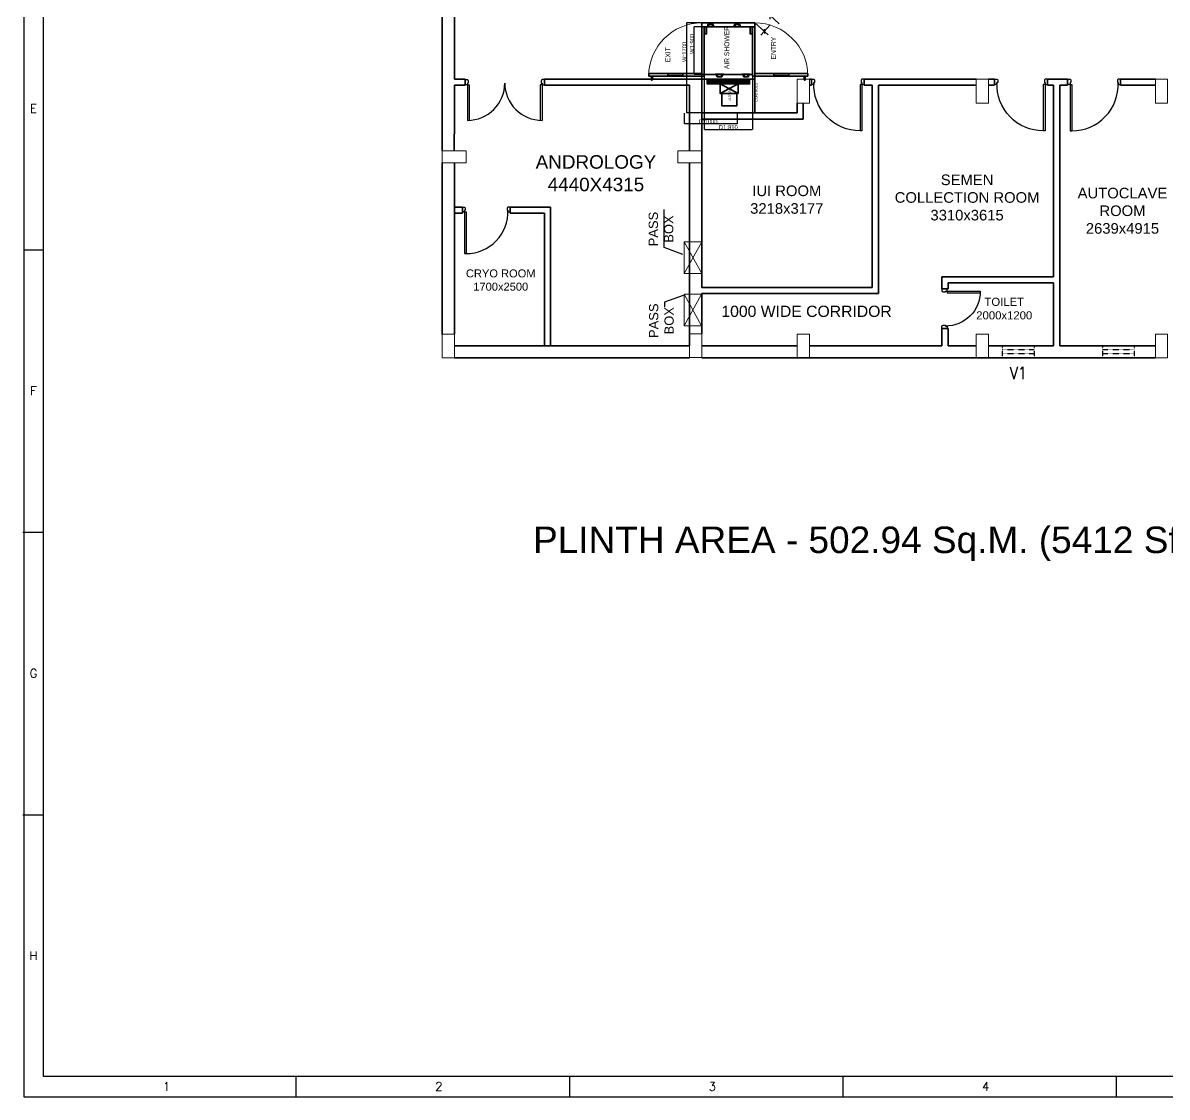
# Model space of a CAD drawing. Extents: x 2733443 to 3206532, y -1516114 to -1264405.
# Drawn here: x 3069150 to 3090752, y -1336970 to -1316697 of the extents above; entities that cross this region are included whole.
import ezdxf
from ezdxf.enums import TextEntityAlignment as Align

# ---------------------------------------------------------------- set-up
doc = ezdxf.new("R2010")
doc.units = 0
doc.header["$MEASUREMENT"] = 0
doc.linetypes.add('1', pattern=[0, 0, 0])
doc.linetypes.add('HIDDEN', pattern=[0.375, 0.25, -0.125])
doc.layers.get('0').update_dxf_attribs({"color": 250, "linetype": '1'})
for name, color, linetype, lineweight in [('AIR SHOWER', 7, 'Continuous', 35), ('Column', 162, 'Continuous', 13), ('WALL', 7, '1', 35), ('WIN', 151, 'Continuous', 9)]:
    doc.layers.add(name, color=color, linetype=linetype, lineweight=lineweight)
for name, color, linetype in [('DOOR', 40, 'Continuous'), ('TEXT', 5, '1'), ('TITLE', 7, 'Continuous'), ('V1', 7, 'Continuous')]:
    doc.layers.add(name, color=color, linetype=linetype)
doc.styles.add('ARIAL', font='arial.ttf')
doc.styles.add('ROMANS', font='romans.shx')
doc.dimstyles.new('BIGDFD', dxfattribs={"dimtxt": 8, "dimasz": 4, "dimexe": 1, "dimexo": 2, "dimtad": 1, "dimlfac": 10, "dimtxsty": 'Standard', "dimcen": 2.5, "dimclrd": 5, "dimclre": 3, "dimclrt": 1, "dimadec": 0, "dimazin": 0, "dimtfac": 1, "dimtmove": 0, "dimatfit": 3, "dimfxl": 1, "dimarcsym": 0})
doc.dimstyles.new('BIGDFD$0', dxfattribs={"dimtxt": 8, "dimasz": 4, "dimexe": 1, "dimexo": 2, "dimtad": 1, "dimlfac": 10, "dimtxsty": 'Standard', "dimcen": 2.5, "dimclrd": 5, "dimclre": 3, "dimclrt": 1, "dimadec": 0, "dimazin": 0, "dimtfac": 1, "dimtmove": 0, "dimatfit": 3, "dimfxl": 1, "dimarcsym": 0})
doc.dimstyles.new('MM', dxfattribs={"dimscale": 0, "dimtxt": 230, "dimasz": 60, "dimexe": 100, "dimexo": 0.0625, "dimgap": 25, "dimtad": 0, "dimdec": 0, "dimzin": 0, "dimdsep": 46, "dimtxsty": 'ROMANS', "dimblk": 'OBLIQUE', "dimcen": 0.09, "dimdle": 100, "dimclrd": 5, "dimclre": 5, "dimclrt": 6, "dimadec": 0, "dimazin": 0, "dimtfac": 1, "dimtdec": 0, "dimtofl": 0, "dimtmove": 1, "dimatfit": 3, "dimfxl": 1, "dimfrac": 2, "dimtolj": 1, "dimtzin": 0, "dimarcsym": 0})
doc.dimstyles.new('TEXT', dxfattribs={"dimscale": 0, "dimtxt": 500, "dimasz": 100, "dimexe": 75, "dimexo": 100, "dimgap": 50, "dimtad": 0, "dimdec": 0, "dimzin": 0, "dimdsep": 46, "dimtxsty": 'ARIAL', "dimblk": 'OBLIQUE', "dimcen": 0.09, "dimdle": 100, "dimclrd": 256, "dimclre": 256, "dimclrt": 6, "dimadec": 0, "dimazin": 0, "dimtfac": 1, "dimtdec": 0, "dimtofl": 0, "dimtmove": 2, "dimatfit": 3, "dimfxl": 1, "dimfrac": 2, "dimtolj": 1, "dimtzin": 0, "dimarcsym": 0})

# ---------------------------------------------------------------- blocks, each defined once
blk = doc.blocks.new('A$C19B8274B')
at = {"layer": 'DOOR'}
for p, q in [((-45, 925), (-80, 925)), ((-80, 50), (-80, 925)), ((-45, 50), (-45, 925)), ((-45, 50), (-80, 50)), ((-955, -50), (-955, -47.5)), ((-940, -35), (-942.5, -35)), ((-60, -35), (-57.5, -35)), ((-45, -50), (-45, -47.5))]:
    blk.add_line(p, q, dxfattribs=at)
for points in [[(-940, 15), (-955, 15), (-955, 50), (-1000, 50), (-1000, -50), (-955, -50)], [(-940, -35), (-940, 15)], [(-60, 15), (-45, 15), (-45, 50), (0, 50), (0, -50), (-45, -50)], [(-60, -35), (-60, 15)]]:
    blk.add_lwpolyline(points, dxfattribs=at)
at = {"layer": 'DOOR', "color": 145}
blk.add_arc((-80, 50), 875, 90, 182.29244, dxfattribs=at)
at = {"layer": 'DOOR'}
for centre, start, end in [((-955, -35), 270, 0), ((-45, -35), 180, 270)]:
    blk.add_arc(centre, 12.5, start, end, dxfattribs=at)
blk = doc.blocks.new('A$C1BA14061')
at = {"layer": 'TITLE', "color": 7}
for p, q in [((0, -140464), (0, 0)), ((203982, -140464), (0, -140464))]:
    blk.add_line(p, q, dxfattribs=at)
at = {"layer": 'TITLE'}
for p, q in [((1204, -139174), (1204, -1290)), ((202692, -139174), (1204, -139174))]:
    blk.add_line(p, q, dxfattribs=at)
at = {"layer": 'TITLE', "color": 0}
for p, q in [((0, -87790), (1204, -87790)), ((-86, -105348), (1204, -105348)), ((-86, -122906), (1204, -122906)), ((16920, -140464), (16920, -139174)), ((33925, -140464), (33925, -139174)), ((50931, -140464), (50931, -139174)), ((67937, -140464), (67937, -139174))]:
    blk.add_line(p, q, dxfattribs=at)
at = {"layer": 'TITLE', "color": 0, "style": 'ROMANS', "width": 1}
for s, p in [('E', (573, -78997)), ('F', (573, -96555)), ('G', (573, -114113)), ('H', (573, -131671)), ('1', (8852, -139799)), ('2', (25785, -139799)), ('3', (42791, -139799)), ('4', (59796, -139799))]:
    blk.add_text(s, height=535, dxfattribs=at).set_placement(p, align=Align.MIDDLE)
blk = doc.blocks.new('_Oblique')
at = {"color": 0, "linetype": 'ByBlock', "lineweight": -2}
blk.add_line((-0.5, -0.5), (0.5, 0.5), dxfattribs=at)
blk = doc.blocks.new('750')
at = {"layer": 'DOOR'}
for p, q in [((-50, 705), (-47.5, 705)), ((-35, 690), (-35, 692.5)), ((-50, 45), (-47.5, 45)), ((-35, 60), (-35, 57.5)), ((50, 45), (50, 80)), ((50, 80), (675, 80)), ((50, 45), (675, 45)), ((675, 45), (675, 80))]:
    blk.add_line(p, q, dxfattribs=at)
for points in [[(15, 690), (15, 705), (50, 705), (50, 750), (-50, 750), (-50, 705)], [(-35, 690), (15, 690)], [(15, 60), (15, 45), (50, 45), (50, 0), (-50, 0), (-50, 45)], [(-35, 60), (15, 60)]]:
    blk.add_lwpolyline(points, dxfattribs=at)
for centre, start, end in [((-35, 705), 180, 270), ((-35, 45), 90, 180)]:
    blk.add_arc(centre, 12.5, start, end, dxfattribs=at)
at = {"layer": 'DOOR', "color": 145}
blk.add_arc((15, 45), 660, 0, 90, dxfattribs=at)
blk = doc.blocks.new('*D24')
at = {"layer": 'AIR SHOWER', "color": 3, "lineweight": -2, "transparency": 16777216}
for p, q in [((3082011, -1316769), (3081822, -1316769)), ((3082011, -1317669), (3081822, -1317669))]:
    blk.add_line(p, q, dxfattribs=at)
at = {"layer": 'AIR SHOWER', "color": 5, "lineweight": -2, "transparency": 16777216}
blk.add_line((3081823, -1317665), (3081823, -1316773), dxfattribs=at)
at = {"layer": 'AIR SHOWER', "color": 5, "transparency": 16777216}
for points in [[(3081823, -1316773), (3081824, -1316773), (3081823, -1316769)], [(3081823, -1317665), (3081824, -1317665), (3081823, -1317669)]]:
    blk.add_solid(points, dxfattribs=at)
at = {"layer": 'Defpoints', "color": 0, "transparency": 16777216}
for p in [(3081823, -1316769), (3082013, -1316769), (3082013, -1317669)]:
    blk.add_point(p, dxfattribs=at)
at = {"layer": 'AIR SHOWER', "color": 1, "transparency": 16777216, "insert": (3081783, -1317093), "char_height": 80, "attachment_point": 5, "rotation": 90}
blk.add_mtext('W1:900', dxfattribs=at)
blk = doc.blocks.new('*D25')
at = {"layer": 'AIR SHOWER', "color": 3, "lineweight": -2, "transparency": 16777216}
for p, q in [((3081966, -1316697), (3081678, -1316697)), ((3081966, -1318397), (3081678, -1318397))]:
    blk.add_line(p, q, dxfattribs=at)
at = {"layer": 'AIR SHOWER', "color": 5, "lineweight": -2, "transparency": 16777216}
blk.add_line((3081679, -1316701), (3081679, -1318393), dxfattribs=at)
at = {"layer": 'AIR SHOWER', "color": 5, "transparency": 16777216}
for points in [[(3081678, -1316701), (3081680, -1316701), (3081679, -1316697)], [(3081678, -1318393), (3081680, -1318393), (3081679, -1318397)]]:
    blk.add_solid(points, dxfattribs=at)
at = {"layer": 'Defpoints', "color": 0, "transparency": 16777216}
for p in [(3081968, -1316697), (3081679, -1318397), (3081968, -1318397)]:
    blk.add_point(p, dxfattribs=at)
at = {"layer": 'AIR SHOWER', "color": 1, "transparency": 16777216, "insert": (3081639, -1317244), "char_height": 80, "attachment_point": 5, "rotation": 90}
blk.add_mtext('W:1700', dxfattribs=at)
blk = doc.blocks.new('nolllw new')
for p, q in [((-139, 14), (-138, 15)), ((-124, 16), (-137, 16)), ((-123, 15), (-107, -15)), ((-113, 14), (-3, 14)), ((8, 15), (-8, -15)), ((9, 16), (22, 16)), ((23, 14), (23, 16)), ((23, 14), (23, 15)), ((-100, -16), (-106, -16)), ((-15, -16), (-9, -16))]:
    blk.add_line(p, q)
at = {"color": 19}
for p, q in [((-124, 16), (-58, 16)), ((9, 16), (-58, 16)), ((-100, -34), (-15, -34))]:
    blk.add_line(p, q, dxfattribs=at)
at = {"color": 1}
for p, q in [((-75, 15), (-75, 11)), ((-41, 15), (-41, 11)), ((-100, -27), (-100, -34)), ((-15, -27), (-15, -34))]:
    blk.add_line(p, q, dxfattribs=at)
at = {"color": 3}
for p, q in [((-113, -5), (-113, -13)), ((-110, -16), (-110, -16)), ((-109, -17), (-101, -34)), ((-100, -34), (-100, -34)), ((-15, -34), (-15, -34)), ((-7, -17), (-14, -34)), ((-6, -16), (-5, -16)), ((-2, -5), (-2, -13))]:
    blk.add_line(p, q, dxfattribs=at)
for centre, radius, start, end in [((-137, 15), 1, 90, 159.381), ((-124, 15), 1, 27.8597, 90), ((9, 15), 1, 90, 152.1403), ((22, 15), 1, 20.619, 90), ((-106, -15), 1, 207.8597, 270), ((-100, -15), 1, 270, 343.3261), ((-61, -27), 40.2, 161.5212, 163.3261), ((-54, -27), 40.2, 16.6739, 18.4788), ((-15, -15), 1, 196.6739, 270), ((-9, -15), 1, 270, 332.1403)]:
    blk.add_arc(centre, radius, start, end)
at = {"color": 1}
for centre, radius, start, end in [((-61, -27), 39.2, 111.5891, 180), ((-74, 15), 0.396, 106.6984, 167.5275), ((-76, 11), 1, 291.5891, 0), ((-41, 15), 0.396, 12.4725, 73.3016), ((-40, 11), 1, 180, 248.4109), ((-54, -27), 39.2, 0, 68.4109)]:
    blk.add_arc(centre, radius, start, end, dxfattribs=at)
at = {"color": 3}
for centre, radius, start, end in [((-110, -13), 3, 180, 270), ((-110, -17), 1, 24.7129, 90), ((-100, -34), 0.5, 204.7129, 270), ((-15, -34), 0.5, 270, 335.2871), ((-6, -17), 1, 90, 155.2871), ((-5, -13), 3, 270, 0)]:
    blk.add_arc(centre, radius, start, end, dxfattribs=at)
blk = doc.blocks.new('*D26')
at = {"layer": 'AIR SHOWER', "color": 3, "lineweight": -2, "transparency": 16777216}
for p, q in [((3081636, -1318399), (3081636, -1318603)), ((3082636, -1318399), (3082636, -1318603))]:
    blk.add_line(p, q, dxfattribs=at)
at = {"layer": 'AIR SHOWER', "color": 5, "lineweight": -2, "transparency": 16777216}
blk.add_line((3082632, -1318602), (3081640, -1318602), dxfattribs=at)
at = {"layer": 'AIR SHOWER', "color": 5, "transparency": 16777216}
for points in [[(3081640, -1318601), (3081640, -1318603), (3081636, -1318602)], [(3082632, -1318601), (3082632, -1318603), (3082636, -1318602)]]:
    blk.add_solid(points, dxfattribs=at)
at = {"layer": 'Defpoints', "color": 0, "transparency": 16777216}
for p in [(3081636, -1318397), (3082636, -1318397), (3081636, -1318602)]:
    blk.add_point(p, dxfattribs=at)
at = {"layer": 'AIR SHOWER', "color": 1, "lineweight": 0, "transparency": 16777216, "insert": (3082086, -1318561), "char_height": 80, "width": 377.22, "attachment_point": 5}
blk.add_mtext('D:1000', dxfattribs=at)
blk = doc.blocks.new('*D27')
at = {"layer": 'AIR SHOWER', "color": 3, "lineweight": -2, "transparency": 16777216}
for p, q in [((3082013, -1317671), (3082013, -1318708)), ((3082923, -1317671), (3082923, -1318708))]:
    blk.add_line(p, q, dxfattribs=at)
at = {"layer": 'AIR SHOWER', "color": 5, "lineweight": -2, "transparency": 16777216}
blk.add_line((3082017, -1318707), (3082919, -1318707), dxfattribs=at)
at = {"layer": 'AIR SHOWER', "color": 5, "transparency": 16777216}
for points in [[(3082017, -1318706), (3082017, -1318707), (3082013, -1318707)], [(3082919, -1318706), (3082919, -1318707), (3082923, -1318707)]]:
    blk.add_solid(points, dxfattribs=at)
at = {"layer": 'Defpoints', "color": 0, "transparency": 16777216}
for p in [(3082013, -1317669), (3082923, -1317669), (3082923, -1318707)]:
    blk.add_point(p, dxfattribs=at)
at = {"layer": 'AIR SHOWER', "color": 1, "lineweight": 0, "transparency": 16777216, "insert": (3082468, -1318666), "char_height": 80, "attachment_point": 5}
blk.add_mtext('D1:910', dxfattribs=at)
blk = doc.blocks.new('ddoor')
at = {"layer": 'DOOR', "lineweight": 25}
for p, q in [((50, 0), (-50, 0)), ((-50, 0), (-50, -45)), ((50, -45), (50, 0)), ((-50, -45), (-47, -45)), ((-35, -60), (-35, -57)), ((-35, -60), (15, -60)), ((15, -60), (15, -45)), ((15, -45), (50, -45)), ((50, -45), (720, -45)), ((50, -45), (50, -80)), ((50, -80), (720, -80)), ((-50, -1500), (-50, -1455)), ((-50, -1455), (-47, -1455)), ((50, -1500), (-50, -1500)), ((50, -1500), (-50, -1500)), ((-35, -1440), (-35, -1442)), ((-35, -1440), (15, -1440)), ((15, -1440), (15, -1455)), ((15, -1455), (50, -1455)), ((50, -1420), (720, -1420)), ((50, -1455), (50, -1420)), ((50, -1455), (720, -1455)), ((50, -1455), (50, -1500))]:
    blk.add_line(p, q, dxfattribs=at)
for centre, start, end in [((-35, -45), 180, 270), ((-35, -1455), 90, 180)]:
    blk.add_arc(centre, 12.5, start, end, dxfattribs=at)
at = {"layer": 'DOOR', "color": 146, "lineweight": 25, "true_color": 0x105689}
for centre, start, end in [((15, -45), 270, 0), ((15, -1455), 0, 90)]:
    blk.add_arc(centre, 705, start, end, dxfattribs=at)
blk = doc.blocks.new('*D29')
at = {"layer": 'Defpoints', "color": 0, "transparency": 16777216}
for p in [(3083734, -1315828), (3083914, -1315987), (3082968, -1316697)]:
    blk.add_point(p, dxfattribs=at)
at = {"layer": 'TEXT', "color": 5, "lineweight": -2, "transparency": 16777216}
for p, q in [((3083734, -1315828), (3083989, -1316053)), ((3083980, -1315912), (3083805, -1316111)), ((3082968, -1316697), (3083223, -1316922)), ((3083082, -1316931), (3083257, -1316732))]:
    blk.add_line(p, q, dxfattribs=at)
at = {"layer": 'TEXT', "color": 5, "lineweight": -2, "transparency": 16777216, "xscale": 60, "yscale": 60, "zscale": 60}
for p, rotation in [((3083914, -1315987), 48.59412736177703), ((3083148, -1316856), 228.594127361777)]:
    blk.add_blockref('_Oblique', p, dxfattribs=dict(at, rotation=rotation))
at = {"layer": 'TEXT', "color": 6, "transparency": 16777216, "insert": (3083531, -1316422), "char_height": 230, "attachment_point": 5, "rotation": 48.5941, "style": 'ROMANS'}
blk.add_mtext('\\A1;1158', dxfattribs=at)

msp = doc.modelspace()

# ---------------------------------------------------------------- hatches: boundary and pattern name
at = {"layer": 'AIR SHOWER'}
h = msp.add_hatch(dxfattribs=at)
h.set_pattern_fill('ANSI37', color=256, scale=2.4, angle=630, style=0)
h.set_pattern_definition([(135, (3032263.706, -1683564.0875), (-5.38815367, -5.38815367), []), (225, (3032263.706, -1683564.0875), (5.38815367, -5.38815367), [])])
h.paths.add_polyline_path([(3082868.7212, -1317759.3945), (3082868.7212, -1317847.8086), (3082071.8472, -1317847.8086), (3082071.8472, -1317759.3945)])
h = msp.add_hatch(dxfattribs=at)
h.set_pattern_fill('ANSI37', color=256, scale=2.4, angle=630, style=0)
h.set_pattern_definition([(135, (3048103.638, -1845443.608), (-5.38815367, -5.38815367), []), (225, (3048103.638, -1845443.608), (5.38815367, -5.38815367), [])])
h.paths.add_polyline_path([(3082074.5877, -1317847.8086), (3082074.5877, -1317759.3945), (3082146.831, -1317759.3945), (3082146.831, -1317847.8086)])

# ---------------------------------------------------------------- linework, layer by layer
msp.add_line((3081967.5087, -1316697.0439), (3082067.5087, -1316697.0439))
for p, q in [((3082967.5087, -1316697.0439), (3081967.5087, -1316697.0439)), ((3081967.5087, -1318397.0439), (3081967.5087, -1316697.0439)), ((3082967.5087, -1316697.0439), (3081967.5087, -1316697.0439)), ((3081967.5087, -1316769.3945), (3082012.5087, -1316769.3945)), ((3082012.5087, -1316769.3945), (3082922.5087, -1316769.3945)), ((3082012.5087, -1317669.3945), (3082012.5087, -1316769.3945)), ((3082012.5087, -1316769.3945), (3082922.5087, -1316769.3945)), ((3082012.5087, -1317699.3945), (3082012.5087, -1316769.3945)), ((3082967.5087, -1316769.3945), (3082922.5087, -1316769.3945)), ((3082922.5087, -1317699.3945), (3082922.5087, -1316769.3945)), ((3082967.5087, -1318397.0439), (3082967.5087, -1316697.0439)), ((3081967.5087, -1317654.3945), (3080965.158, -1317654.3945)), ((3080965.158, -1317699.3945), (3080965.158, -1317654.3945)), ((3080965.158, -1317699.3945), (3082012.5087, -1317699.3945)), ((3081015.658, -1317769.8945), (3081015.658, -1317699.3945)), ((3081034.658, -1317769.8945), (3081034.658, -1317699.3945)), ((3081311.8387, -1317654.3945), (3081311.8387, -1317660.3945)), ((3081621.8387, -1317660.3945), (3081311.8387, -1317660.3945)), ((3081311.8387, -1317693.3945), (3081621.8387, -1317693.3945)), ((3081311.8387, -1317693.3945), (3081311.8387, -1317699.3945)), ((3081326.8387, -1317660.3945), (3081326.8387, -1317693.3945)), ((3081606.8387, -1317660.3945), (3081606.8387, -1317693.3945)), ((3081621.8387, -1317654.3945), (3081621.8387, -1317660.3945)), ((3081621.8387, -1317693.3945), (3081621.8387, -1317699.3945)), ((3082012.5087, -1317669.3945), (3082922.5087, -1317669.3945)), ((3083969.8593, -1317699.3945), (3082922.5087, -1317699.3945)), ((3082967.5087, -1317654.3945), (3083969.8593, -1317654.3945)), ((3083313.1787, -1317654.3945), (3083313.1787, -1317660.3945)), ((3083313.1787, -1317660.3945), (3083623.1787, -1317660.3945)), ((3083623.1787, -1317693.3945), (3083313.1787, -1317693.3945)), ((3083313.1787, -1317693.3945), (3083313.1787, -1317699.3945)), ((3083328.1787, -1317660.3945), (3083328.1787, -1317693.3945)), ((3083608.1787, -1317660.3945), (3083608.1787, -1317693.3945)), ((3083623.1787, -1317654.3945), (3083623.1787, -1317660.3945)), ((3083623.1787, -1317693.3945), (3083623.1787, -1317699.3945)), ((3083900.3593, -1317769.8945), (3083900.3593, -1317699.3945)), ((3083919.3593, -1317769.8945), (3083919.3593, -1317699.3945)), ((3083969.8593, -1317699.3945), (3083969.8593, -1317654.3945)), ((3081967.5087, -1317759.3945), (3082012.5087, -1317759.3945)), ((3082967.5087, -1317759.3945), (3081967.5087, -1317759.3945)), ((3082312.3041, -1317847.8086), (3082651.5506, -1318028.634)), ((3082651.5506, -1317847.8086), (3082312.3041, -1318028.634)), ((3082922.5087, -1317759.3945), (3082967.5087, -1317759.3945)), ((3082967.5087, -1318397.0439), (3081967.5087, -1318397.0439))]:
    msp.add_line(p, q, dxfattribs=at)
for points in [[(3082012.5087, -1316769.3945), (3082012.5087, -1316906.0225), (3082056.9938, -1316906.0225), (3082056.9938, -1316769.3945)], [(3082016.5194, -1316887.2395), (3082016.5194, -1316781.2468), (3082012.5087, -1316781.2468), (3082012.5087, -1316887.2395)], [(3082922.5087, -1316769.3945), (3082922.5087, -1316906.0225), (3082878.0235, -1316906.0225), (3082878.0235, -1316769.3945)], [(3082918.498, -1316887.2395), (3082918.498, -1316781.2468), (3082922.5087, -1316781.2468), (3082922.5087, -1316887.2395)], [(3082068.8726, -1317759.3945), (3082068.8726, -1317847.8086), (3082868.7212, -1317847.8086), (3082868.7212, -1317759.3945)], [(3082312.3041, -1317847.8086), (3082312.3041, -1318028.634), (3082651.5506, -1318028.634), (3082651.5506, -1317847.8086)], [(3082344.9477, -1318028.634), (3082344.9477, -1318261.0064), (3082631.3222, -1318261.0064), (3082631.3222, -1318028.634)]]:
    msp.add_lwpolyline(points, close=True, dxfattribs=at)
at = {"layer": 'AIR SHOWER', "lineweight": 0}
for centre, start, end in [((3081967.5087, -1317699.3945), 90, 180), ((3082967.5087, -1317699.3945), 0, 90)]:
    msp.add_arc(centre, 1002.3506, start, end, dxfattribs=at)
at = {"layer": 'AIR SHOWER'}
for centre in [(3081023.158, -1317769.8945), (3083909.8593, -1317769.8945)]:
    msp.add_arc(centre, 9.5, 180, 0, dxfattribs=at)
at = {"layer": 'Column'}
for points in [[(3083767.5087, -1317759.3945), (3083997.5087, -1317759.3945), (3083997.5087, -1318209.3945), (3083767.5087, -1318209.3945)], [(3087149.1753, -1317759.3945), (3087379.1753, -1317759.3945), (3087379.1753, -1318209.3945), (3087149.1753, -1318209.3945)], [(3090530.842, -1317759.3945), (3090760.842, -1317759.3945), (3090760.842, -1318209.3945), (3090530.842, -1318209.3945)], [(3077517.5928, -1319109.3945), (3077517.5928, -1319339.3945), (3077067.5928, -1319339.3945), (3077067.5928, -1319109.3945)], [(3081967.5087, -1319109.3945), (3081967.5087, -1319339.3945), (3081517.5087, -1319339.3945), (3081517.5087, -1319109.3945)], [(3077067.5928, -1322569.3945), (3077297.5928, -1322569.3945), (3077297.5928, -1323019.3945), (3077067.5928, -1323019.3945)], [(3081737.5087, -1322564.3945), (3081967.5087, -1322564.3945), (3081967.5087, -1323014.3945), (3081737.5087, -1323014.3945)], [(3083767.5087, -1322569.3945), (3083997.5087, -1322569.3945), (3083997.5087, -1323019.3945), (3083767.5087, -1323019.3945)], [(3087149.1753, -1322569.3945), (3087379.1753, -1322569.3945), (3087379.1753, -1323019.3945), (3087149.1753, -1323019.3945)], [(3090530.842, -1322569.3945), (3090760.842, -1322569.3945), (3090760.842, -1323019.3945), (3090530.842, -1323019.3945)]]:
    msp.add_lwpolyline(points, close=True, dxfattribs=at)
at = {"layer": 'V1', "linetype": 'HIDDEN', "ltscale": 0.5}
for p, q in [((3088240.3642, -1322789.3945), (3087640.3642, -1322789.3945)), ((3087640.3642, -1322789.3945), (3087640.3642, -1323019.3945)), ((3088240.3642, -1322864.3945), (3087640.3642, -1322864.3945)), ((3088240.3642, -1322789.3945), (3088240.3642, -1323019.3945)), ((3090130.2063, -1322789.3945), (3089530.2063, -1322789.3945)), ((3089530.2063, -1322789.3945), (3089530.2063, -1323019.3945)), ((3090130.2063, -1322864.3945), (3089530.2063, -1322864.3945)), ((3090130.2063, -1322789.3945), (3090130.2063, -1323019.3945)), ((3088240.3642, -1322944.3945), (3087640.3642, -1322944.3945)), ((3088240.3642, -1323019.3945), (3087640.3642, -1323019.3945)), ((3090130.2063, -1322944.3945), (3089530.2063, -1322944.3945)), ((3090130.2063, -1323019.3945), (3089530.2063, -1323019.3945))]:
    msp.add_line(p, q, dxfattribs=at)
at = {"layer": 'WALL'}
for p, q in [((3077067.5928, -1315774.3945), (3077067.5928, -1319109.3945)), ((3077297.5928, -1315774.3945), (3077297.5928, -1317759.3945)), ((3077497.5928, -1317759.3945), (3077297.5928, -1317759.3945)), ((3077497.5928, -1317874.3945), (3077297.5928, -1317874.3945)), ((3077297.5928, -1317874.3945), (3077297.5928, -1318474.3945)), ((3077497.5928, -1317759.3945), (3077497.5928, -1317874.3945)), ((3078997.5928, -1317759.3945), (3078997.5928, -1317874.3945)), ((3081562.5928, -1317759.3945), (3078997.5928, -1317759.3945)), ((3079797.5928, -1317874.3945), (3078997.5928, -1317874.3945)), ((3081562.5928, -1317874.3945), (3079797.5928, -1317874.3945)), ((3081967.5087, -1317759.3945), (3081562.5928, -1317759.3945)), ((3081737.5087, -1317874.3945), (3081562.5928, -1317874.3945)), ((3081737.5087, -1317874.3945), (3081737.5087, -1319109.3945)), ((3081967.5087, -1317759.3945), (3081967.5087, -1321604.3945)), ((3084035.5087, -1317759.3945), (3083997.5087, -1317759.3945)), ((3084035.5087, -1317874.3945), (3083997.5087, -1317874.3945)), ((3084035.5087, -1317874.3945), (3084035.5087, -1317759.3945)), ((3085967.6803, -1317759.3945), (3085035.5087, -1317759.3945)), ((3085035.5087, -1317874.3945), (3085035.5087, -1317759.3945)), ((3085185.5087, -1317874.3945), (3085035.5087, -1317874.3945)), ((3085185.5087, -1317874.3945), (3085185.5087, -1321689.3945)), ((3086082.6803, -1317874.3945), (3085300.5087, -1317874.3945)), ((3085300.5087, -1317874.3945), (3085300.5087, -1321804.3945)), ((3085967.6803, -1317759.3945), (3087149.1753, -1317759.3945)), ((3086082.6803, -1317874.3945), (3087149.1753, -1317874.3945)), ((3087494.1753, -1317759.3945), (3087379.1753, -1317759.3945)), ((3087379.1753, -1317759.3945), (3087494.1753, -1317759.3945)), ((3087494.1753, -1317874.3945), (3087379.1753, -1317874.3945)), ((3087494.1753, -1317759.3945), (3087494.1753, -1317874.3945)), ((3088518.5087, -1317759.3945), (3088494.1753, -1317759.3945)), ((3088494.1753, -1317874.3945), (3088494.1753, -1317759.3945)), ((3088494.1753, -1317874.3945), (3088609.1753, -1317874.3945)), ((3088724.1753, -1317759.3945), (3088518.5087, -1317759.3945)), ((3088609.1753, -1317874.3945), (3088609.1753, -1321489.3945)), ((3088874.1753, -1317759.3945), (3088724.1753, -1317759.3945)), ((3088724.1753, -1317874.3945), (3088724.1753, -1320354.3945)), ((3088874.1753, -1317874.3945), (3088724.1753, -1317874.3945)), ((3088874.1753, -1317874.3945), (3088874.1753, -1317759.3945)), ((3090530.842, -1317759.3945), (3089874.1753, -1317759.3945)), ((3089874.1753, -1317874.3945), (3089874.1753, -1317759.3945)), ((3090530.842, -1317874.3945), (3089874.1753, -1317874.3945)), ((3083767.5087, -1318209.3945), (3083767.5087, -1318397.0439)), ((3083882.5087, -1318209.3945), (3083882.5087, -1318512.0439)), ((3077297.5928, -1318474.3945), (3077292.5928, -1319109.3945)), ((3083882.5087, -1318512.0439), (3081967.5087, -1318512.0439)), ((3083767.5087, -1318397.0439), (3082967.5087, -1318397.0439)), ((3077067.5928, -1319339.3945), (3077067.5928, -1322579.0785)), ((3077297.5928, -1319339.3945), (3077297.5928, -1322569.3945)), ((3081737.5087, -1319339.3945), (3081737.5087, -1322789.3945)), ((3077447.5928, -1320174.3945), (3077297.5928, -1320174.3945)), ((3077447.5928, -1320289.3945), (3077297.5928, -1320289.3945)), ((3077447.5928, -1320174.3945), (3077447.5928, -1320289.3945)), ((3079112.5928, -1320174.3945), (3078347.5928, -1320174.3945)), ((3078347.5928, -1320174.3945), (3078347.5928, -1320289.3945)), ((3078997.5928, -1320289.3945), (3078347.5928, -1320289.3945)), ((3078997.5928, -1322789.3945), (3078997.5928, -1320289.3945)), ((3079112.5928, -1322789.3945), (3079112.5928, -1320174.3945)), ((3088724.1753, -1320354.3945), (3088724.1753, -1322789.3945)), ((3081967.5087, -1321604.3945), (3081967.5087, -1321689.3945)), ((3086500.5087, -1321489.3945), (3086500.5087, -1321604.3945)), ((3086500.5087, -1321489.3945), (3088609.1753, -1321489.3945)), ((3086500.5087, -1321499.3945), (3086500.5087, -1321714.3945)), ((3086615.5087, -1321714.3945), (3086615.5087, -1321604.3945)), ((3086615.5087, -1321604.3945), (3088609.1753, -1321604.3945)), ((3088609.1753, -1321604.3945), (3088609.1753, -1322789.3945)), ((3085185.5087, -1321689.3945), (3081967.5087, -1321689.3945)), ((3081967.5087, -1321804.3945), (3085300.5087, -1321804.3945)), ((3081967.5087, -1321804.3945), (3081967.5087, -1322564.3945)), ((3086500.5087, -1321714.3945), (3086615.5087, -1321714.3945)), ((3086500.5087, -1322789.3945), (3086500.5087, -1322464.3945)), ((3086500.5087, -1322464.3945), (3086615.5087, -1322464.3945)), ((3086615.5087, -1322464.3945), (3086615.5087, -1322789.3945)), ((3077297.5928, -1322789.3945), (3081737.5087, -1322789.3945)), ((3083767.5087, -1322789.3945), (3081967.5087, -1322789.3945)), ((3085967.6803, -1322789.3945), (3083997.5087, -1322789.3945)), ((3086500.5087, -1322789.3945), (3085967.6803, -1322789.3945)), ((3087149.1753, -1322789.3945), (3086615.5087, -1322789.3945)), ((3088609.1753, -1322789.3945), (3087379.1753, -1322789.3945)), ((3089030.842, -1322789.3945), (3088724.1753, -1322789.3945)), ((3090530.842, -1322789.3945), (3089030.842, -1322789.3945)), ((3077297.5928, -1323019.3945), (3081737.5087, -1323019.3945)), ((3090530.842, -1323019.3945), (3081967.5087, -1323019.3945)), ((3090530.842, -1323019.3945), (3083997.5087, -1323019.3945))]:
    msp.add_line(p, q, dxfattribs=at)
at = {"layer": 'WIN', "color": 8, "linetype": 'Continuous'}
for p, q in [((3081634.8685, -1321426.2324), (3081964.8685, -1320827.0493)), ((3081964.8685, -1321426.2324), (3081634.8685, -1320827.0493)), ((3081964.5499, -1322416.1943), (3081634.5499, -1321817.0112)), ((3081634.5499, -1322416.1943), (3081964.5499, -1321817.0112))]:
    msp.add_line(p, q, dxfattribs=at)
at = {"layer": 'WIN', "linetype": 'Continuous'}
for points in [[(3081634.8685, -1321426.2324), (3081964.8685, -1321426.2324), (3081964.8685, -1320827.0493), (3081634.8685, -1320827.0493)], [(3081634.5499, -1322416.1943), (3081964.5499, -1322416.1943), (3081964.5499, -1321817.0112), (3081634.5499, -1321817.0112)]]:
    msp.add_lwpolyline(points, close=True, dxfattribs=at)

# ---------------------------------------------------------------- block references
at = {"layer": 'AIR SHOWER', "xscale": -1, "rotation": 180}
for p in [(3082191.3556, -1316754.0052), (3082691.3556, -1316754.0052)]:
    msp.add_blockref('nolllw new', p, dxfattribs=at)
at = {"layer": 'AIR SHOWER', "xscale": -1}
for p in [(3082243.6617, -1317683.3205), (3082743.6617, -1317683.3205)]:
    msp.add_blockref('nolllw new', p, dxfattribs=at)
at = {"layer": 'DOOR', "linetype": 'Continuous', "xscale": -1, "rotation": 180}
for p in [(3085035.5087, -1317809.3945), (3088494.1753, -1317809.3945)]:
    msp.add_blockref('A$C19B8274B', p, dxfattribs=at)
at = {"layer": 'DOOR', "linetype": 'Continuous', "rotation": 180}
msp.add_blockref('A$C19B8274B', (3088874.1753, -1317809.3945), dxfattribs=at)
at = {"layer": 'DOOR', "linetype": 'Continuous', "xscale": 0.9, "yscale": 0.9, "zscale": 0.9, "rotation": 180}
msp.add_blockref('A$C19B8274B', (3077447.5928, -1320219.3945), dxfattribs=at)
at = {"layer": 'DOOR', "xscale": -1, "rotation": 180}
msp.add_blockref('750', (3086550.5087, -1321714.3945), dxfattribs=at)
at = {"layer": 'TITLE', "xscale": 0.3035552556082519, "yscale": 0.3035553943041123, "zscale": 0.3035553665695551}
msp.add_blockref('A$C1BA14061', (3069175.9178, -1294331.5731), dxfattribs=at)
at = {"layer": 'WALL', "rotation": 270}
msp.add_blockref('ddoor', (3078997.5928, -1317816.8945), dxfattribs=at)

# ---------------------------------------------------------------- texts
at = {"layer": 'AIR SHOWER'}
for s, height, p in [('AIR SHOWER', 91.4932, (3082485.3557, -1317569.5581)), ('ENTRY', 91.4932, (3083366.7488, -1317387.5836)), ('EXIT', 91.4932, (3081372.2348, -1317436.3768)), ('BLOWER', 45.7466, (3082511.5799, -1318179.0144)), ('CONTROLS', 45.7466, (3083021.1039, -1318181.4544))]:
    msp.add_text(s, height=height, rotation=90, dxfattribs=at).set_placement(p)
at = {"layer": 'TEXT', "style": 'ARIAL'}
msp.add_text('1000 WIDE CORRIDOR', height=212.5, dxfattribs=at).set_placement((3083945.1732, -1322310.2919), align=Align.BOTTOM_CENTER)
at = {"layer": 'TEXT', "attachment_point": 5, "style": 'ARIAL'}
for s, insert, char_height, width in [('ANDROLOGY 4440X4315', (3079968.6599, -1319535.3354), 255, 2454.157572), ('SEMEN COLLECTION ROOM 3310x3615', (3086975.5392, -1319993.1261), 200, 2732.422793), ('IUI ROOM 3218x3177', (3083571.7215, -1320034.0651), 200, 2091.40159), ('AUTOCLAVE\\PROOM\\P2639x4915', (3089909.1538, -1320243.5801), 200, 1382.810368), ('CRYO ROOM 1700x2500', (3078171.4217, -1321550.9285), 150, 2091.40159), ('TOILET\\P2000x1200', (3087677.3571, -1322089.8144), 153, 1626.955662), ('PLINTH AREA - 502.94 Sq.M. (5412 Sft.)', (3085186.0159, -1326528.2532), 500, 16142.689333)]:
    msp.add_mtext(s, dxfattribs=dict(at, insert=insert, char_height=char_height, width=width))
at = {"layer": 'TEXT', "linetype": 'Continuous', "char_height": 175, "width": 1149.249659, "attachment_point": 5, "rotation": 90, "style": 'ARIAL'}
for insert in [(3081198.2533, -1320587.4929, -101230.7692), (3081205.406, -1322318.0067, -101230.7692)]:
    msp.add_mtext('PASS BOX', dxfattribs=dict(at, insert=insert))
at = {"layer": 'V1', "color": 7, "style": 'ROMANS', "width": 0.85}
msp.add_text('V1', height=230, dxfattribs=at).set_placement((3087941.6024, -1323418.4163), align=Align.CENTER)

# ---------------------------------------------------------------- dimensions: what is measured, and where the dimension line sits
at = {"layer": 'AIR SHOWER'}
for base, p1, p2, text, picture, middle in [((3081679.1488, -1318397.0439), (3081967.5087, -1316697.0439), (3081967.5087, -1318397.0439), 'W:1700', '*D25', (3081679.1488, -1317243.636)), ((3081823.3792, -1316769.3945), (3082012.5087, -1317669.3945), (3082012.5087, -1316769.3945), 'W1:900', '*D24', (3081823.3792, -1317092.6864))]:
    dim = msp.add_linear_dim(base=base, p1=p1, p2=p2, angle=270, text=text, dimstyle='BIGDFD', override={"dimtxt": 80}, dxfattribs=at)
    dim.commit()
    dim.dimension.update_dxf_attribs({"geometry": picture, "text_midpoint": middle, "dimtype": 160})
at = {"layer": 'AIR SHOWER', "lineweight": 0}
dim = msp.add_linear_dim(base=(3082922.5087, -1318706.5426), p1=(3082012.5087, -1317669.3945), p2=(3082922.5087, -1317669.3945), angle=180, text='D1:910', dimstyle='BIGDFD$0', override={"dimtxt": 80}, dxfattribs=at)
dim.commit()
dim.dimension.update_dxf_attribs({"geometry": '*D27', "text_midpoint": (3082467.5087, -1318706.5426), "dimtype": 160})
at = {"layer": 'AIR SHOWER', "color": 8, "lineweight": 0}
dim = msp.add_linear_dim(base=(3081636.4815, -1318601.8926), p1=(3082636.4815, -1318397.0439), p2=(3081636.4815, -1318397.0439), angle=180, text='D:1000', dimstyle='BIGDFD$0', override={"dimtxt": 80}, dxfattribs=at)
dim.commit()
dim.dimension.update_dxf_attribs({"geometry": '*D26', "text_midpoint": (3082086.106, -1318601.8926), "dimtype": 160})
at = {"layer": 'TEXT'}
dim = msp.add_aligned_dim(p1=(3082967.5087, -1316697.0439), p2=(3083733.6962, -1315828.1542), distance=-240.416, dimstyle='MM', override={"dimscale": 1}, dxfattribs=at)
dim.commit()
dim.dimension.update_dxf_attribs({"geometry": '*D29', "text_midpoint": (3083530.9249, -1316421.6075)})

# ---------------------------------------------------------------- leaders
at = {"layer": 'WIN', "color": 8, "linetype": 'Continuous'}
for points in [[(3081608.3574, -1321065.368, -101230.7692), (3081255.4968, -1320935.963, -101230.7692), (3081255.4968, -1320218.1958, -101230.7692)], [(3081615.5101, -1321840.1316, -101230.7692), (3081262.6496, -1321969.5366, -101230.7692), (3081262.6496, -1322059.2575, -101230.7692)]]:
    msp.add_leader(points, dimstyle='TEXT', override={"dimscale": 1, "dimtxt": 200, "dimasz": 50, "dimfxl": 0.18}, dxfattribs=at)

doc.saveas('drawing.dxf')
